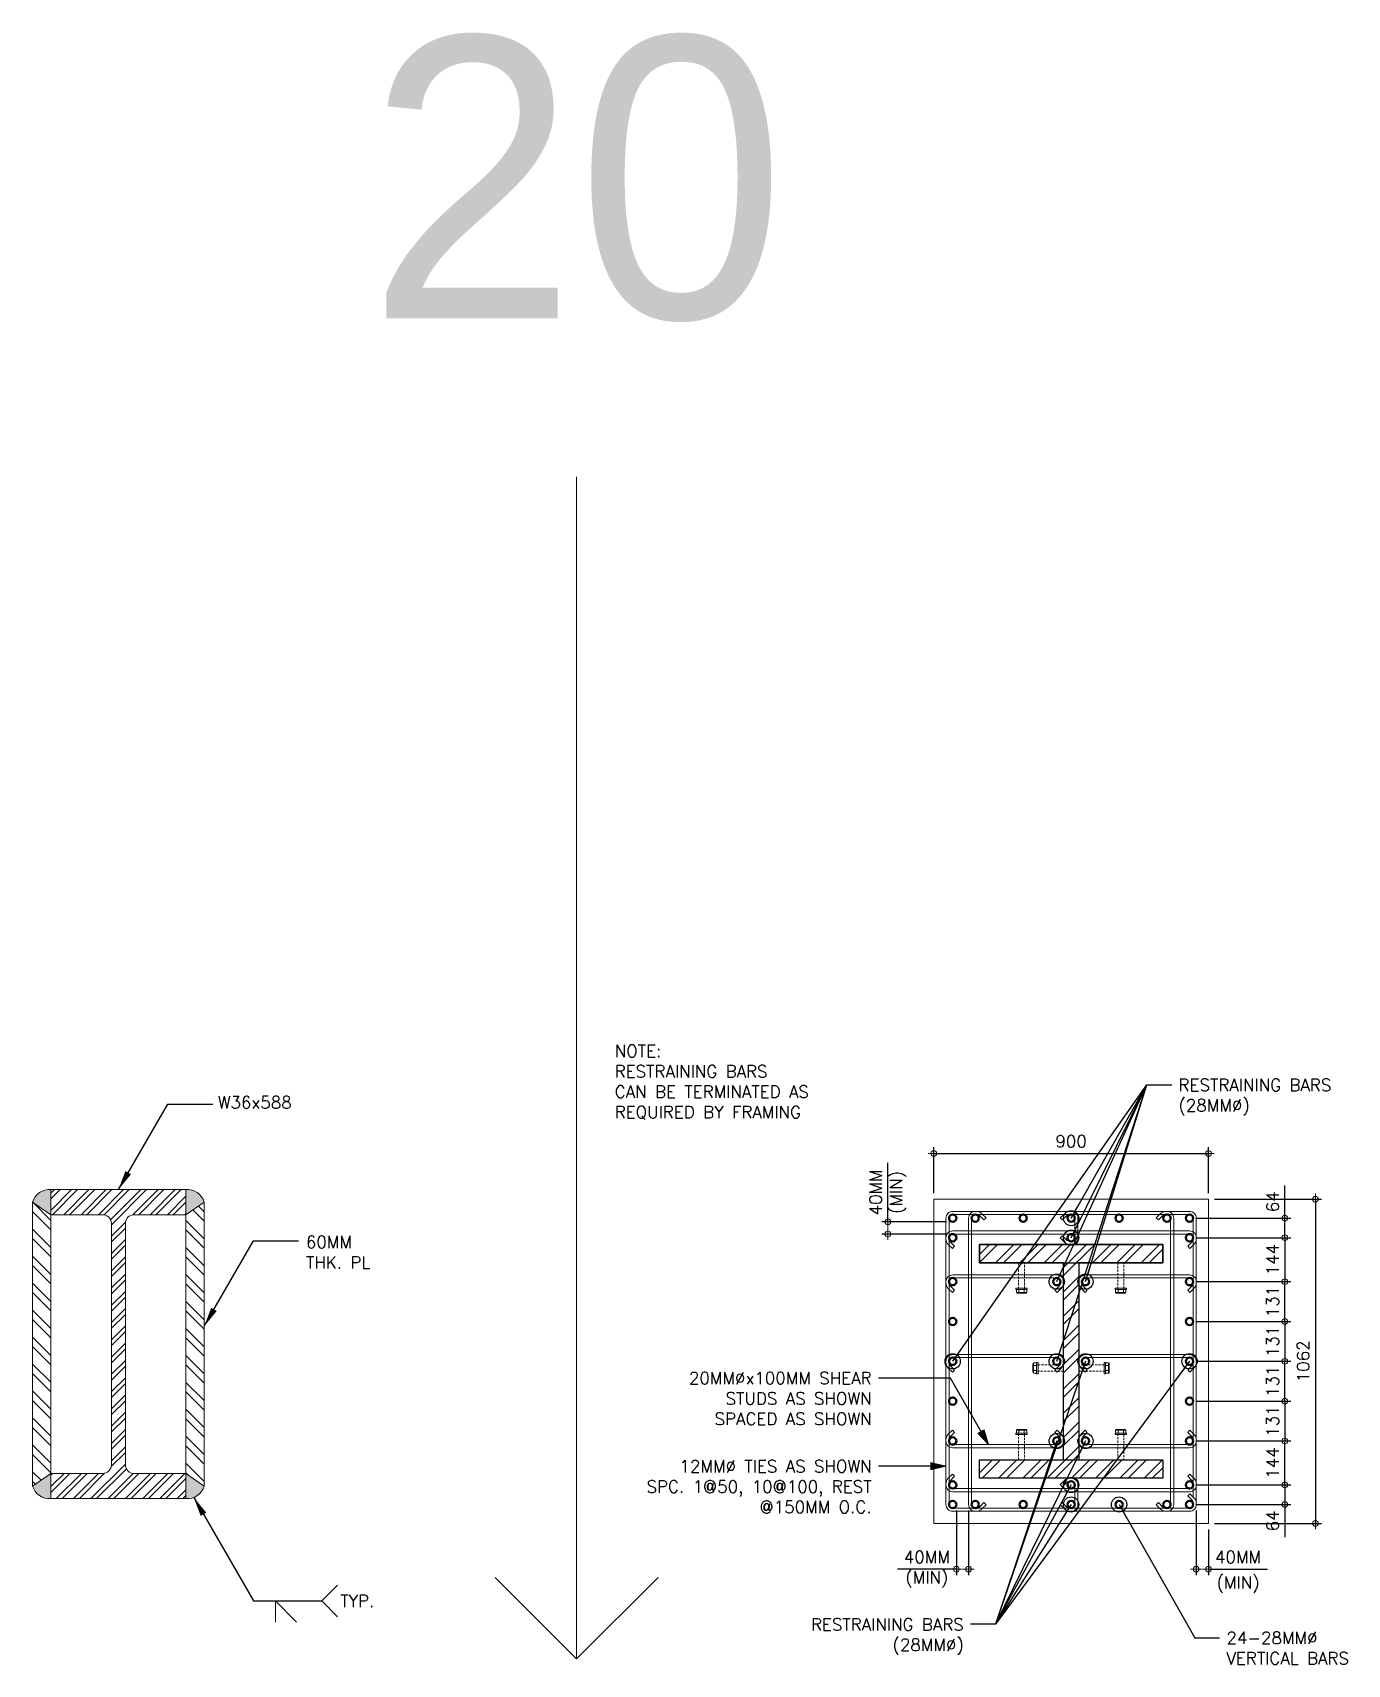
# Model space of a CAD drawing. Header units: millimetres. Extents: x 0 to 437400, y -4782 to 73710.
# Drawn here: x 37098 to 41405, y 14125 to 19470 of the extents above; entities that cross this region are included whole.
import ezdxf
from ezdxf.enums import TextEntityAlignment as Align

# ---------------------------------------------------------------- set-up
doc = ezdxf.new("R2010")
doc.units = ezdxf.units.MM
doc.header["$LTSCALE"] = 10
doc.header["$MEASUREMENT"] = 0
doc.linetypes.add('HIDDEN', pattern=[0.375, 0.25, -0.125])
doc.layers.get('0').update_dxf_attribs({"lineweight": 9})
for name, color, linetype, lineweight in [('COLUMN', 5, 'Continuous', 30), ('CUT SECTION 020', 5, 'Continuous', 20), ('DRB001', 254, 'Continuous', 13), ('DRB002', 23, 'Continuous', 15), ('HATCH', 8, 'Continuous', 5), ('HPROP', 251, 'Continuous', 5), ('S-Ablt', 1, 'Continuous', 9), ('S-ANNO-DIMS', 1, 'Continuous', 5), ('S-Anno-Text', 52, 'Continuous', 15), ('S-ANNO-WELD', 1, 'Continuous', 9), ('S-BEAM-IDEN', 2, 'Continuous', 9), ('S-DETL-LN03', 3, 'Continuous', 9), ('S-DETL-LN8', 8, 'Continuous', 9), ('S-DETL-PATT', 9, 'Continuous', 9), ('WELD', 251, 'Continuous', 5)]:
    doc.layers.add(name, color=color, linetype=linetype, lineweight=lineweight)
doc.layers.add('S-DETL-GRID', color=62, linetype='Continuous', lineweight=9, plot=False)
doc.styles.add('1', font='romans.shx', dxfattribs={"width": 0.85, "height": 60})
doc.styles.add('40', font='simplex.shx', dxfattribs={"height": 40})
doc.styles.add('ROMANS12', font='ROMANS.shx', dxfattribs={"height": 1.125})
doc.styles.add('ROMANS8', font='ROMANS.shx', dxfattribs={"height": 0.75})
doc.styles.add('ROMANSX', font='ROMANS.shx', dxfattribs={"height": 0.09375})
doc.dimstyles.new('ESCA20', dxfattribs={"dimtxt": 40, "dimasz": 0.25, "dimexe": 20, "dimexo": 20, "dimgap": 20, "dimtad": 1, "dimdec": 0, "dimrnd": 1, "dimdsep": 46, "dimtxsty": '40', "dimblk1": 'ESCADIM_ARW', "dimblk2": 'ESCADIM_ARW', "dimsah": 1, "dimcen": 50, "dimclrd": 256, "dimclre": 256, "dimclrt": 52, "dimadec": 0, "dimazin": 0, "dimtfac": 1, "dimtdec": 0, "dimtofl": 0, "dimtmove": 0, "dimatfit": 3, "dimldrblk": 'ESCADIM_ARW', "dimfxl": 1, "dimtolj": 1, "dimtzin": 0, "dimarcsym": 0})
doc.dimstyles.new('ESCA_ARW$7', dxfattribs={"dimtxt": 200, "dimasz": 1, "dimexe": 100, "dimexo": 100, "dimgap": 100, "dimtad": 1, "dimdec": 0, "dimrnd": 1, "dimdsep": 46, "dimtxsty": '1', "dimblk1": 'dim_arw', "dimblk2": 'dim_arw', "dimsah": 1, "dimcen": 50, "dimclrd": 1, "dimclre": 256, "dimclrt": 52, "dimadec": 0, "dimazin": 0, "dimtfac": 1, "dimtofl": 0, "dimtmove": 0, "dimatfit": 3, "dimldrblk": 'dim_arw', "dimfxl": 1, "dimtolj": 1, "dimtzin": 0, "dimarcsym": 0})
doc.dimstyles.new('TYP8$7', dxfattribs={"dimscale": 8, "dimtxt": 0.09375, "dimasz": 0.125, "dimexe": 0.0625, "dimexo": 0.0625, "dimgap": 0.03125, "dimtad": 0, "dimtoh": 1, "dimdec": 4, "dimzin": 3, "dimdsep": 46, "dimlunit": 4, "dimtxsty": 'ROMANS8', "dimcen": 0.125, "dimdle": 0.0625, "dimclrd": 256, "dimclre": 256, "dimclrt": 2, "dimadec": 0, "dimazin": 0, "dimtfac": 1, "dimtdec": 4, "dimtmove": 0, "dimatfit": 3, "dimfxl": 1, "dimtvp": 0.7, "dimfrac": 2, "dimtolj": 1, "dimtzin": 0, "dimarcsym": 0})

# ---------------------------------------------------------------- blocks, each defined once
blk = doc.blocks.new('BOLT', base_point=(6.579, 3.6798))
for p, q in [((6.571, 3.6847), (6.571, 3.6798)), ((6.575, 3.6847), (6.571, 3.6847)), ((6.575, 3.6858), (6.573, 3.6858)), ((6.575, 3.6798), (6.575, 3.6858)), ((6.575, 3.6858), (6.583, 3.6858)), ((6.575, 3.6847), (6.583, 3.6847)), ((6.585, 3.6858), (6.583, 3.6858)), ((6.583, 3.6798), (6.583, 3.6858)), ((6.587, 3.6847), (6.583, 3.6847)), ((6.587, 3.6798), (6.587, 3.6847))]:
    blk.add_line(p, q)
for centre, radius, start, end in [((6.573, 3.6833), 0.00241, 33.9696, 146.0304), ((6.579, 3.6777), 0.00805, 60.2058, 119.7942), ((6.585, 3.6833), 0.00241, 33.9696, 146.0304)]:
    blk.add_arc(centre, radius, start, end)
blk = doc.blocks.new('BOLT20')
at = {"color": 1}
for p, q in [((-18.5, 4.5), (-18.5, 0)), ((18.5, 4.5), (-18.5, 4.5)), ((-18.5, 0), (18.5, 0)), ((18.5, 0), (18.5, 4.5))]:
    blk.add_line(p, q, dxfattribs=at)
at = {"color": 1, "xscale": 2125, "yscale": 2000, "zscale": 2125}
blk.add_blockref('BOLT', (0, 4.5), dxfattribs=at)
blk = doc.blocks.new('ESCADIM_ARW')
at = {"color": 9}
blk.add_line((75, 0), (-75, 0), dxfattribs=at)
blk.add_circle((0, 0), 37.5, dxfattribs=at)
blk = doc.blocks.new('*D120')
at = {"layer": 'Defpoints', "color": 0, "transparency": 16777216}
for p in [(40888, 14712.4), (40888, 14648.4), (41200, 14648.4)]:
    blk.add_point(p, dxfattribs=at)
at = {"layer": 'S-ANNO-DIMS', "lineweight": -2, "transparency": 16777216}
for p, q in [((40908, 14712.4), (41220, 14712.4)), ((41200, 14712.2), (41200, 14648.7)), ((40908, 14648.4), (41220, 14648.4)), ((41200, 14648.4), (41200, 14541.5))]:
    blk.add_line(p, q, dxfattribs=at)
at = {"layer": 'S-ANNO-DIMS', "lineweight": -2, "transparency": 16777216, "xscale": 0.25, "yscale": 0.25, "zscale": 0.25}
for p, rotation in [((41200, 14712.4), 90), ((41200, 14648.4), 270)]:
    blk.add_blockref('ESCADIM_ARW', p, dxfattribs=dict(at, rotation=rotation))
at = {"layer": 'S-ANNO-DIMS', "color": 52, "transparency": 16777216, "insert": (41160, 14594.9), "char_height": 40, "attachment_point": 5, "rotation": 90, "style": '40'}
blk.add_mtext('\\A1;64', dxfattribs=at)
blk = doc.blocks.new('*D121')
at = {"layer": 'Defpoints', "color": 0, "transparency": 16777216}
for p in [(40950, 15798.4), (40050, 15648.4), (40950, 15648.4)]:
    blk.add_point(p, dxfattribs=at)
at = {"layer": 'S-ANNO-DIMS', "lineweight": -2, "transparency": 16777216}
for p, q in [((40050, 15668.4), (40050, 15818.4)), ((40050.3, 15798.4), (40949.8, 15798.4)), ((40950, 15668.4), (40950, 15818.4))]:
    blk.add_line(p, q, dxfattribs=at)
at = {"layer": 'S-ANNO-DIMS', "lineweight": -2, "transparency": 16777216, "xscale": 0.25, "yscale": 0.25, "zscale": 0.25, "rotation": 180}
blk.add_blockref('ESCADIM_ARW', (40050, 15798.4), dxfattribs=at)
at = {"layer": 'S-ANNO-DIMS', "lineweight": -2, "transparency": 16777216, "xscale": 0.25, "yscale": 0.25, "zscale": 0.25}
blk.add_blockref('ESCADIM_ARW', (40950, 15798.4), dxfattribs=at)
at = {"layer": 'S-ANNO-DIMS', "color": 52, "transparency": 16777216, "insert": (40500, 15838.4), "char_height": 40, "attachment_point": 5, "style": '40'}
blk.add_mtext('\\A1;900', dxfattribs=at)
blk = doc.blocks.new('*D122')
at = {"layer": 'Defpoints', "color": 0, "transparency": 16777216}
for p in [(40910, 14648.4), (40950, 14586.4), (40950, 14436.4)]:
    blk.add_point(p, dxfattribs=at)
at = {"layer": 'S-ANNO-DIMS', "lineweight": -2, "transparency": 16777216}
for p, q in [((40910, 14628.4), (40910, 14416.4)), ((40950, 14566.4), (40950, 14416.4)), ((40909.8, 14436.4), (40909.5, 14436.4)), ((40950.3, 14436.4), (41142.9, 14436.4))]:
    blk.add_line(p, q, dxfattribs=at)
at = {"layer": 'S-ANNO-DIMS', "lineweight": -2, "transparency": 16777216, "xscale": 0.25, "yscale": 0.25, "zscale": 0.25}
blk.add_blockref('ESCADIM_ARW', (40910, 14436.4), dxfattribs=at)
at = {"layer": 'S-ANNO-DIMS', "lineweight": -2, "transparency": 16777216, "xscale": 0.25, "yscale": 0.25, "zscale": 0.25, "rotation": 180}
blk.add_blockref('ESCADIM_ARW', (40950, 14436.4), dxfattribs=at)
at = {"layer": 'S-ANNO-DIMS', "color": 52, "transparency": 16777216, "char_height": 40, "attachment_point": 5, "style": '40'}
for s, insert in [('\\A1;40MM', (41046.7, 14476.4)), ('\\A1;(MIN)', (41046.7, 14386))]:
    blk.add_mtext(s, dxfattribs=dict(at, insert=insert))
blk = doc.blocks.new('*D123')
at = {"layer": 'Defpoints', "color": 0, "transparency": 16777216}
for p in [(40124, 14648.4), (40164, 14648.4), (40124, 14436.4)]:
    blk.add_point(p, dxfattribs=at)
at = {"layer": 'S-ANNO-DIMS', "lineweight": -2, "transparency": 16777216}
for p, q in [((40124, 14628.4), (40124, 14416.4)), ((40164, 14628.4), (40164, 14416.4)), ((40123.8, 14436.4), (39931.1, 14436.4)), ((40164.3, 14436.4), (40164.5, 14436.4))]:
    blk.add_line(p, q, dxfattribs=at)
at = {"layer": 'S-ANNO-DIMS', "lineweight": -2, "transparency": 16777216, "xscale": 0.25, "yscale": 0.25, "zscale": 0.25}
blk.add_blockref('ESCADIM_ARW', (40124, 14436.4), dxfattribs=at)
at = {"layer": 'S-ANNO-DIMS', "lineweight": -2, "transparency": 16777216, "xscale": 0.25, "yscale": 0.25, "zscale": 0.25, "rotation": 180}
blk.add_blockref('ESCADIM_ARW', (40164, 14436.4), dxfattribs=at)
at = {"layer": 'S-ANNO-DIMS', "color": 52, "transparency": 16777216, "insert": (40027.3, 14436.4), "char_height": 40, "attachment_point": 5, "style": '40'}
blk.add_mtext('\\A1;40MM\\P(MIN)', dxfattribs=at)
blk = doc.blocks.new('*D124')
at = {"layer": 'Defpoints', "color": 0, "transparency": 16777216}
for p in [(40112, 15574.4), (39900, 15534.4), (40112, 15534.4)]:
    blk.add_point(p, dxfattribs=at)
at = {"layer": 'S-ANNO-DIMS', "lineweight": -2, "transparency": 16777216}
for p, q in [((39900, 15574.7), (39900, 15767.3)), ((40092, 15574.4), (39880, 15574.4)), ((40092, 15534.4), (39880, 15534.4)), ((39900, 15534.2), (39900, 15533.9))]:
    blk.add_line(p, q, dxfattribs=at)
at = {"layer": 'S-ANNO-DIMS', "lineweight": -2, "transparency": 16777216, "xscale": 0.25, "yscale": 0.25, "zscale": 0.25}
for p, rotation in [((39900, 15574.4), 270), ((39900, 15534.4), 90)]:
    blk.add_blockref('ESCADIM_ARW', p, dxfattribs=dict(at, rotation=rotation))
at = {"layer": 'S-ANNO-DIMS', "color": 52, "transparency": 16777216, "insert": (39900, 15671.1), "char_height": 40, "attachment_point": 5, "rotation": 90, "style": '40'}
blk.add_mtext('\\A1;40MM\\P(MIN)', dxfattribs=at)
blk = doc.blocks.new('dim_arw')
h = blk.add_hatch(color=256)
h.paths.add_polyline_path([(-125.6, 29.45), (0, 0), (-125.6, -29.45, -0.115681), (-132.51, 0, -0.115681)])
h.paths.add_polyline_path([(-249.02, 58.4), (-125.6, 29.45, 0.115681), (-132.51, 0, 0.115681), (-125.6, -29.45), (-249.02, -58.4)])
for p, q in [((0, 0), (-249.02, 58.4)), ((-249.02, 58.4), (-249.02, -58.4)), ((0, 0), (-249.02, -58.4))]:
    blk.add_line(p, q)
blk = doc.blocks.new('*D125')
at = {"layer": 'Defpoints', "color": 0, "transparency": 16777216}
for p in [(40950, 15648.4), (40950, 14586.4), (41300, 14586.4)]:
    blk.add_point(p, dxfattribs=at)
at = {"layer": 'S-ANNO-DIMS', "lineweight": -2, "transparency": 16777216}
for p, q in [((40970, 15648.4), (41320, 15648.4)), ((41300, 15648.2), (41300, 14586.7)), ((40970, 14586.4), (41320, 14586.4))]:
    blk.add_line(p, q, dxfattribs=at)
at = {"layer": 'S-ANNO-DIMS', "lineweight": -2, "transparency": 16777216, "xscale": 0.25, "yscale": 0.25, "zscale": 0.25}
for p, rotation in [((41300, 15648.4), 90), ((41300, 14586.4), 270)]:
    blk.add_blockref('ESCADIM_ARW', p, dxfattribs=dict(at, rotation=rotation))
at = {"layer": 'S-ANNO-DIMS', "color": 52, "transparency": 16777216, "insert": (41260, 15117.4), "char_height": 40, "attachment_point": 5, "rotation": 90, "style": '40'}
blk.add_mtext('\\A1;1062', dxfattribs=at)
blk = doc.blocks.new('*D126')
at = {"layer": 'Defpoints', "color": 0, "transparency": 16777216}
for p in [(40888, 14856.4), (41200, 14856.4), (40888, 14712.4)]:
    blk.add_point(p, dxfattribs=at)
at = {"layer": 'S-ANNO-DIMS', "lineweight": -2, "transparency": 16777216}
for p, q in [((40908, 14856.4), (41220, 14856.4)), ((41200, 14712.7), (41200, 14856.2)), ((40908, 14712.4), (41220, 14712.4))]:
    blk.add_line(p, q, dxfattribs=at)
at = {"layer": 'S-ANNO-DIMS', "lineweight": -2, "transparency": 16777216, "xscale": 0.25, "yscale": 0.25, "zscale": 0.25}
for p, rotation in [((41200, 14856.4), 90), ((41200, 14712.4), 270)]:
    blk.add_blockref('ESCADIM_ARW', p, dxfattribs=dict(at, rotation=rotation))
at = {"layer": 'S-ANNO-DIMS', "color": 52, "transparency": 16777216, "insert": (41160, 14784.4), "char_height": 40, "attachment_point": 5, "rotation": 90, "style": '40'}
blk.add_mtext('\\A1;144', dxfattribs=at)
blk = doc.blocks.new('*D127')
at = {"layer": 'Defpoints', "color": 0, "transparency": 16777216}
for p in [(40888, 14986.9), (40888, 14856.4), (41200, 14856.4)]:
    blk.add_point(p, dxfattribs=at)
at = {"layer": 'S-ANNO-DIMS', "lineweight": -2, "transparency": 16777216}
for p, q in [((40908, 14986.9), (41220, 14986.9)), ((41200, 14986.7), (41200, 14856.7)), ((40908, 14856.4), (41220, 14856.4))]:
    blk.add_line(p, q, dxfattribs=at)
at = {"layer": 'S-ANNO-DIMS', "lineweight": -2, "transparency": 16777216, "xscale": 0.25, "yscale": 0.25, "zscale": 0.25}
for p, rotation in [((41200, 14986.9), 90), ((41200, 14856.4), 270)]:
    blk.add_blockref('ESCADIM_ARW', p, dxfattribs=dict(at, rotation=rotation))
at = {"layer": 'S-ANNO-DIMS', "color": 52, "transparency": 16777216, "insert": (41160, 14921.7), "char_height": 40, "attachment_point": 5, "rotation": 90, "style": '40'}
blk.add_mtext('\\A1;131', dxfattribs=at)
blk = doc.blocks.new('*D128')
at = {"layer": 'Defpoints', "color": 0, "transparency": 16777216}
for p in [(40888, 15117.4), (41200, 15117.4), (40888, 14986.9)]:
    blk.add_point(p, dxfattribs=at)
at = {"layer": 'S-ANNO-DIMS', "lineweight": -2, "transparency": 16777216}
for p, q in [((40908, 15117.4), (41220, 15117.4)), ((41200, 14987.2), (41200, 15117.2)), ((40908, 14986.9), (41220, 14986.9))]:
    blk.add_line(p, q, dxfattribs=at)
at = {"layer": 'S-ANNO-DIMS', "lineweight": -2, "transparency": 16777216, "xscale": 0.25, "yscale": 0.25, "zscale": 0.25}
for p, rotation in [((41200, 15117.4), 90), ((41200, 14986.9), 270)]:
    blk.add_blockref('ESCADIM_ARW', p, dxfattribs=dict(at, rotation=rotation))
at = {"layer": 'S-ANNO-DIMS', "color": 52, "transparency": 16777216, "insert": (41160, 15052.2), "char_height": 40, "attachment_point": 5, "rotation": 90, "style": '40'}
blk.add_mtext('\\A1;131', dxfattribs=at)
blk = doc.blocks.new('*D132')
at = {"layer": 'Defpoints', "color": 0, "transparency": 16777216}
for p in [(40888, 15586.4), (41200, 15586.4), (40888, 15522.4)]:
    blk.add_point(p, dxfattribs=at)
at = {"layer": 'S-ANNO-DIMS', "lineweight": -2, "transparency": 16777216}
for p, q in [((41200, 15586.4), (41200, 15693.4)), ((40908, 15586.4), (41220, 15586.4)), ((41200, 15522.7), (41200, 15586.2)), ((40908, 15522.4), (41220, 15522.4))]:
    blk.add_line(p, q, dxfattribs=at)
at = {"layer": 'S-ANNO-DIMS', "lineweight": -2, "transparency": 16777216, "xscale": 0.25, "yscale": 0.25, "zscale": 0.25}
for p, rotation in [((41200, 15586.4), 90), ((41200, 15522.4), 270)]:
    blk.add_blockref('ESCADIM_ARW', p, dxfattribs=dict(at, rotation=rotation))
at = {"layer": 'S-ANNO-DIMS', "color": 52, "transparency": 16777216, "insert": (41160, 15640), "char_height": 40, "attachment_point": 5, "rotation": 90, "style": '40'}
blk.add_mtext('\\A1;64', dxfattribs=at)
blk = doc.blocks.new('*D129')
at = {"layer": 'Defpoints', "color": 0, "transparency": 16777216}
for p in [(40888, 15522.4), (40888, 15378.4), (41200, 15378.4)]:
    blk.add_point(p, dxfattribs=at)
at = {"layer": 'S-ANNO-DIMS', "lineweight": -2, "transparency": 16777216}
for p, q in [((40908, 15522.4), (41220, 15522.4)), ((41200, 15522.2), (41200, 15378.7)), ((40908, 15378.4), (41220, 15378.4))]:
    blk.add_line(p, q, dxfattribs=at)
at = {"layer": 'S-ANNO-DIMS', "lineweight": -2, "transparency": 16777216, "xscale": 0.25, "yscale": 0.25, "zscale": 0.25}
for p, rotation in [((41200, 15522.4), 90), ((41200, 15378.4), 270)]:
    blk.add_blockref('ESCADIM_ARW', p, dxfattribs=dict(at, rotation=rotation))
at = {"layer": 'S-ANNO-DIMS', "color": 52, "transparency": 16777216, "insert": (41160, 15450.4), "char_height": 40, "attachment_point": 5, "rotation": 90, "style": '40'}
blk.add_mtext('\\A1;144', dxfattribs=at)
blk = doc.blocks.new('*D130')
at = {"layer": 'Defpoints', "color": 0, "transparency": 16777216}
for p in [(40888, 15378.4), (41200, 15378.4), (40888, 15247.9)]:
    blk.add_point(p, dxfattribs=at)
at = {"layer": 'S-ANNO-DIMS', "lineweight": -2, "transparency": 16777216}
for p, q in [((40908, 15378.4), (41220, 15378.4)), ((41200, 15248.2), (41200, 15378.2)), ((40908, 15247.9), (41220, 15247.9))]:
    blk.add_line(p, q, dxfattribs=at)
at = {"layer": 'S-ANNO-DIMS', "lineweight": -2, "transparency": 16777216, "xscale": 0.25, "yscale": 0.25, "zscale": 0.25}
for p, rotation in [((41200, 15378.4), 90), ((41200, 15247.9), 270)]:
    blk.add_blockref('ESCADIM_ARW', p, dxfattribs=dict(at, rotation=rotation))
at = {"layer": 'S-ANNO-DIMS', "color": 52, "transparency": 16777216, "insert": (41160, 15313.2), "char_height": 40, "attachment_point": 5, "rotation": 90, "style": '40'}
blk.add_mtext('\\A1;131', dxfattribs=at)
blk = doc.blocks.new('*D131')
at = {"layer": 'Defpoints', "color": 0, "transparency": 16777216}
for p in [(40888, 15247.9), (40888, 15117.4), (41200, 15117.4)]:
    blk.add_point(p, dxfattribs=at)
at = {"layer": 'S-ANNO-DIMS', "lineweight": -2, "transparency": 16777216}
for p, q in [((40908, 15247.9), (41220, 15247.9)), ((41200, 15247.7), (41200, 15117.7)), ((40908, 15117.4), (41220, 15117.4))]:
    blk.add_line(p, q, dxfattribs=at)
at = {"layer": 'S-ANNO-DIMS', "lineweight": -2, "transparency": 16777216, "xscale": 0.25, "yscale": 0.25, "zscale": 0.25}
for p, rotation in [((41200, 15247.9), 90), ((41200, 15117.4), 270)]:
    blk.add_blockref('ESCADIM_ARW', p, dxfattribs=dict(at, rotation=rotation))
at = {"layer": 'S-ANNO-DIMS', "color": 52, "transparency": 16777216, "insert": (41160, 15182.7), "char_height": 40, "attachment_point": 5, "rotation": 90, "style": '40'}
blk.add_mtext('\\A1;131', dxfattribs=at)

msp = doc.modelspace()

# ---------------------------------------------------------------- hatches: boundary and pattern name
at = {"layer": 'HATCH'}
h = msp.add_hatch(dxfattribs=at)
h.set_pattern_fill('ANSI32', color=256, scale=150, style=0)
h.set_pattern_definition([(45, (-3240, 10848), (-39.77476, 39.77476), []), (45, (-3213.483, 10848), (-39.77476, 39.77476), [])])
h.paths.add_polyline_path([(40200, 15500.4), (40800, 15500.4), (40800, 15440.4), (40525, 15440.4), (40525, 14794.4), (40800, 14794.4), (40800, 14734.4), (40200, 14734.4), (40200, 14794.4), (40475, 14794.4), (40475, 15440.4), (40200, 15440.4)])
at = {"layer": 'S-DETL-LN8'}
h = msp.add_hatch(dxfattribs=at)
h.set_pattern_fill('STEEL', color=256, scale=500, angle=90, style=0)
h.set_pattern_definition([(135, (-17013.81, 8674.6), (-44.194174, -44.194174), []), (135, (-17045.06, 8674.6), (-44.194174, -44.194174), [])])
h.paths.add_polyline_path([(37600.3, 15597.8), (37660.3, 15638.8), (37660.3, 14708.9), (37600.3, 14749.9)])
h.paths.add_polyline_path([(37158.3, 15597.8), (37098.3, 15638.8), (37098.3, 14708.9), (37158.3, 14749.9)])
at = {"layer": 'S-DETL-PATT'}
h = msp.add_hatch(dxfattribs=at)
h.set_pattern_fill('ANSI32', color=256, scale=106.666667, style=0)
h.set_pattern_definition([(45, (-17013.81, 8674.6), (-28.28427, 28.28427), []), (45, (-16994.954, 8674.6), (-28.28427, 28.28427), [])])
edge = h.paths.add_edge_path()
edge.add_line((37379.3, 14667.9), (37158.3, 14667.9))
edge.add_line((37158.3, 14667.9), (37158.3, 14749.9))
edge.add_line((37158.3, 14749.9), (37327.5, 14749.9))
edge.add_arc((37327.5, 14779), 29.1, 270, 360)
edge.add_line((37356.5, 14779), (37356.5, 15568.7))
edge.add_arc((37327.5, 15568.7), 29.1, 0, 90)
edge.add_line((37327.5, 15597.8), (37158.3, 15597.8))
edge.add_line((37158.3, 15597.8), (37158.3, 15679.8))
edge.add_line((37158.3, 15679.8), (37600.3, 15679.8))
edge.add_line((37600.3, 15679.8), (37600.3, 15597.8))
edge.add_line((37600.3, 15597.8), (37431.1, 15597.8))
edge.add_arc((37431.1, 15568.7), 29.1, 90, 180)
edge.add_line((37402, 15568.7), (37402, 14779))
edge.add_arc((37431.1, 14779), 29.1, 180, 270)
edge.add_line((37431.1, 14749.9), (37600.3, 14749.9))
edge.add_line((37600.3, 14749.9), (37600.3, 14667.9))
edge.add_line((37600.3, 14667.9), (37379.3, 14667.9))
at = {"layer": 'WELD'}
h = msp.add_hatch(color=256, dxfattribs=at)
h.paths.add_polyline_path([(37158.3, 15679.8, 0.357162), (37098.3, 15638.8), (37158.3, 15597.8)])
h.paths.add_polyline_path([(37600.3, 15679.8), (37600.3, 15597.8), (37660.3, 15638.8, 0.357162)])
h.paths.add_polyline_path([(37600.3, 14749.9), (37600.3, 14667.9, 0.357162), (37660.3, 14708.9)])
h.paths.add_polyline_path([(37158.3, 14749.9), (37098.3, 14708.9, 0.357162), (37158.3, 14667.9)])

# ---------------------------------------------------------------- linework, layer by layer
at = {"layer": 'COLUMN', "ltscale": 0.05}
for points in [[(40200, 15500.4), (40800, 15500.4), (40800, 15440.4), (40525, 15440.4), (40525, 14794.4), (40800, 14794.4), (40800, 14734.4), (40200, 14734.4), (40200, 14794.4), (40475, 14794.4), (40475, 15440.4), (40200, 15440.4), (40200, 15500.4)], [(40200, 15440.4), (40800, 15440.4), (40800, 15500.4), (40200, 15500.4)], [(40200, 14794.4), (40800, 14794.4), (40800, 14734.4), (40200, 14734.4)]]:
    msp.add_lwpolyline(points, close=True, dxfattribs=at)
at = {"layer": 'CUT SECTION 020'}
msp.add_lwpolyline([(40950, 15648.4), (40050, 15648.4), (40050, 14586.4), (40950, 14586.4)], close=True, dxfattribs=at)
at = {"layer": 'DRB001', "color": 7, "lineweight": 50}
for centre in [(40112, 15586.4), (40186, 15586.4), (40343, 15586.4), (40500, 15586.4), (40657, 15586.4), (40814, 15586.4), (40888, 15586.4), (40112, 15522.4), (40500, 15522.4), (40888, 15522.4), (40112, 15378.4), (40453, 15378.4), (40547, 15378.4), (40888, 15378.4), (40112, 15247.9), (40888, 15247.9), (40112, 15117.4), (40453, 15117.4), (40547, 15117.4), (40888, 15117.4), (40112, 14986.9), (40888, 14986.9), (40112, 14856.4), (40453, 14856.4), (40547, 14856.4), (40888, 14856.4), (40112, 14712.4), (40500, 14712.4), (40888, 14712.4), (40112, 14648.4), (40186, 14648.4), (40343, 14648.4), (40500, 14648.4), (40657, 14648.4), (40814, 14648.4), (40888, 14648.4)]:
    msp.add_circle(centre, 12, dxfattribs=at)
at = {"layer": 'DRB002', "color": 37, "lineweight": 18}
msp.add_lwpolyline([(40910, 14652.2), (40910, 15586.4, 0.414214), (40888, 15608.4), (40112, 15608.4, 0.414214), (40090, 15586.4), (40090, 14648.4, 0.414214), (40112, 14626.4), (40888, 14626.4, 0.414214), (40910, 14648.4), (40910, 14652.2, 0.198913), (40902.4, 14670.5), (40889.1, 14683.8), (40882, 14676.7), (40895.4, 14663.4, -0.198913), (40900, 14652.2), (40900, 14648.4, -0.414214), (40888, 14636.4), (40112, 14636.4, -0.414214), (40100, 14648.4), (40100, 15586.4, -0.414214), (40112, 15598.4), (40888, 15598.4, -0.414214), (40900, 15586.4), (40900, 14672.9)], format="xyb", dxfattribs=at)
at = {"layer": 'DRB002', "color": 254, "lineweight": 18}
for points in [[(40174, 15586.4, -0.414214), (40186, 15598.4), (40189.8, 15598.4, -0.198913), (40200.9, 15593.8), (40214.3, 15580.5), (40221.4, 15587.5), (40208, 15600.9, 0.198913), (40189.8, 15608.4), (40186, 15608.4, 0.414214), (40164, 15586.4), (40164, 14648.4, 0.414214), (40186, 14626.4), (40189.8, 14626.4, 0.198913), (40208, 14634), (40221.4, 14647.4), (40214.3, 14654.4), (40200.9, 14641.1, -0.198913), (40189.8, 14636.4), (40186, 14636.4, -0.414214), (40174, 14648.4)], [(40512, 15586.4, 0.414214), (40500, 15598.4), (40496.2, 15598.4, 0.198913), (40485.1, 15593.8), (40471.7, 15580.5), (40464.6, 15587.5), (40478, 15600.9, -0.198913), (40496.2, 15608.4), (40500, 15608.4, -0.414214), (40522, 15586.4), (40522, 15522.4, -0.414214), (40500, 15500.4), (40496.2, 15500.4, -0.198913), (40478, 15508), (40464.6, 15521.4), (40471.7, 15528.4), (40485.1, 15515.1, 0.198913), (40496.2, 15510.4), (40500, 15510.4, 0.414214), (40512, 15522.4)], [(40826, 15586.4, 0.414214), (40814, 15598.4), (40810.2, 15598.4, 0.198913), (40799.1, 15593.8), (40785.7, 15580.5), (40778.6, 15587.5), (40792, 15600.9, -0.198913), (40810.2, 15608.4), (40814, 15608.4, -0.414214), (40836, 15586.4), (40836, 14648.4, -0.414214), (40814, 14626.4), (40810.2, 14626.4, -0.198913), (40792, 14634), (40778.6, 14647.4), (40785.7, 14654.4), (40799.1, 14641.1, 0.198913), (40810.2, 14636.4), (40814, 14636.4, 0.414214), (40826, 14648.4)], [(40112, 15534.4, 0.414214), (40100, 15522.4), (40100, 15518.7, 0.198913), (40104.6, 15507.5), (40118, 15494.1), (40110.9, 15487.1), (40097.6, 15500.4, -0.198913), (40090, 15518.7), (40090, 15522.4, -0.414214), (40112, 15544.4), (40888, 15544.4, -0.414214), (40910, 15522.4), (40910, 15518.7, -0.198913), (40902.4, 15500.4), (40889.1, 15487.1), (40882, 15494.1), (40895.4, 15507.5, 0.198913), (40900, 15518.7), (40900, 15522.4, 0.414214), (40888, 15534.4)], [(40112, 15390.4, 0.414214), (40100, 15378.4), (40100, 15374.7, 0.198913), (40104.6, 15363.5), (40118, 15350.1), (40110.9, 15343.1), (40097.6, 15356.4, -0.198913), (40090, 15374.7), (40090, 15378.4, -0.414214), (40112, 15400.4), (40453, 15400.4, -0.414214), (40475, 15378.4), (40475, 15374.7, -0.198913), (40467.4, 15356.4), (40454.1, 15343.1), (40447, 15350.1), (40460.4, 15363.5, 0.198913), (40465, 15374.7), (40465, 15378.4, 0.414214), (40453, 15390.4)], [(40888, 15390.4, -0.414214), (40900, 15378.4), (40900, 15374.7, -0.198913), (40895.4, 15363.5), (40882, 15350.1), (40889.1, 15343.1), (40902.4, 15356.4, 0.198913), (40910, 15374.7), (40910, 15378.4, 0.414214), (40888, 15400.4), (40547, 15400.4, 0.414214), (40525, 15378.4), (40525, 15374.7, 0.198913), (40532.6, 15356.4), (40545.9, 15343.1), (40553, 15350.1), (40539.6, 15363.5, -0.198913), (40535, 15374.7), (40535, 15378.4, -0.414214), (40547, 15390.4)], [(40112, 15129.4, 0.414214), (40100, 15117.4), (40100, 15113.7, 0.198913), (40104.6, 15102.5), (40118, 15089.1), (40110.9, 15082.1), (40097.6, 15095.4, -0.198913), (40090, 15113.7), (40090, 15117.4, -0.414214), (40112, 15139.4), (40453, 15139.4, -0.414214), (40475, 15117.4), (40475, 15113.7, -0.198913), (40467.4, 15095.4), (40454.1, 15082.1), (40447, 15089.1), (40460.4, 15102.5, 0.198913), (40465, 15113.7), (40465, 15117.4, 0.414214), (40453, 15129.4)], [(40888, 15129.4, -0.414214), (40900, 15117.4), (40900, 15113.7, -0.198913), (40895.4, 15102.5), (40882, 15089.1), (40889.1, 15082.1), (40902.4, 15095.4, 0.198913), (40910, 15113.7), (40910, 15117.4, 0.414214), (40888, 15139.4), (40547, 15139.4, 0.414214), (40525, 15117.4), (40525, 15113.7, 0.198913), (40532.6, 15095.4), (40545.9, 15082.1), (40553, 15089.1), (40539.6, 15102.5, -0.198913), (40535, 15113.7), (40535, 15117.4, -0.414214), (40547, 15129.4)], [(40112, 14844.4, -0.414214), (40100, 14856.4), (40100, 14860.2, -0.198913), (40104.6, 14871.4), (40118, 14884.7), (40110.9, 14891.8), (40097.6, 14878.5, 0.198913), (40090, 14860.2), (40090, 14856.4, 0.414214), (40112, 14834.4), (40453, 14834.4, 0.414214), (40475, 14856.4), (40475, 14860.2, 0.198913), (40467.4, 14878.5), (40454.1, 14891.8), (40447, 14884.7), (40460.4, 14871.4, -0.198913), (40465, 14860.2), (40465, 14856.4, -0.414214), (40453, 14844.4)], [(40888, 14844.4, 0.414214), (40900, 14856.4), (40900, 14860.2, 0.198913), (40895.4, 14871.4), (40882, 14884.7), (40889.1, 14891.8), (40902.4, 14878.5, -0.198913), (40910, 14860.2), (40910, 14856.4, -0.414214), (40888, 14834.4), (40547, 14834.4, -0.414214), (40525, 14856.4), (40525, 14860.2, -0.198913), (40532.6, 14878.5), (40545.9, 14891.8), (40553, 14884.7), (40539.6, 14871.4, 0.198913), (40535, 14860.2), (40535, 14856.4, 0.414214), (40547, 14844.4)], [(40112, 14700.4, -0.414214), (40100, 14712.4), (40100, 14716.2, -0.198913), (40104.6, 14727.4), (40118, 14740.7), (40110.9, 14747.8), (40097.6, 14734.5, 0.198913), (40090, 14716.2), (40090, 14712.4, 0.414214), (40112, 14690.4), (40888, 14690.4, 0.414214), (40910, 14712.4), (40910, 14716.2, 0.198913), (40902.4, 14734.5), (40889.1, 14747.8), (40882, 14740.7), (40895.4, 14727.4, -0.198913), (40900, 14716.2), (40900, 14712.4, -0.414214), (40888, 14700.4)], [(40512, 14712.4, 0.414214), (40500, 14724.4), (40496.2, 14724.4, 0.198913), (40485.1, 14719.8), (40471.7, 14706.5), (40464.6, 14713.5), (40478, 14726.9, -0.198913), (40496.2, 14734.4), (40500, 14734.4, -0.414214), (40522, 14712.4), (40522, 14648.4, -0.414214), (40500, 14626.4), (40496.2, 14626.4, -0.198913), (40478, 14634), (40464.6, 14647.4), (40471.7, 14654.4), (40485.1, 14641.1, 0.198913), (40496.2, 14636.4), (40500, 14636.4, 0.414214), (40512, 14648.4)]]:
    msp.add_lwpolyline(points, format="xyb", close=True, dxfattribs=at)
at = {"layer": 'HPROP', "color": 1}
for p, q in [((40327.5, 15352.4), (40327.5, 15356.9)), ((40347.5, 15352.4), (40347.5, 15356.9)), ((40652.5, 15352.4), (40652.5, 15356.9)), ((40672.5, 15352.4), (40672.5, 15356.9)), ((40387, 15105.4), (40391.5, 15105.4)), ((40387, 15085.4), (40391.5, 15085.4)), ((40613, 15105.4), (40608.5, 15105.4)), ((40613, 15085.4), (40608.5, 15085.4)), ((40327.5, 14882.4), (40327.5, 14877.9)), ((40347.5, 14882.4), (40347.5, 14877.9)), ((40652.5, 14882.4), (40652.5, 14877.9)), ((40672.5, 14882.4), (40672.5, 14877.9))]:
    msp.add_line(p, q, dxfattribs=at)
at = {"layer": 'S-Ablt', "color": 1, "linetype": 'HIDDEN', "ltscale": 3}
for points in [[(40327.5, 15356.9), (40347.5, 15356.9), (40347.5, 15440.4), (40327.5, 15440.4)], [(40652.5, 15356.9), (40672.5, 15356.9), (40672.5, 15440.4), (40652.5, 15440.4)], [(40391.5, 15085.4), (40391.5, 15105.4), (40475, 15105.4), (40475, 15085.4)], [(40608.5, 15085.4), (40608.5, 15105.4), (40525, 15105.4), (40525, 15085.4)], [(40327.5, 14877.9), (40347.5, 14877.9), (40347.5, 14794.4), (40327.5, 14794.4)], [(40652.5, 14877.9), (40672.5, 14877.9), (40672.5, 14794.4), (40652.5, 14794.4)]]:
    msp.add_lwpolyline(points, close=True, dxfattribs=at)
at = {"layer": 'S-ANNO-WELD'}
for points in [[(38097.1, 14384.3), (38045.2, 14332.4), (38097.1, 14280.5)], [(37893.4, 14263.2), (37893.4, 14332.4), (37962.6, 14263.2)]]:
    msp.add_lwpolyline(points, dxfattribs=at)
at = {"layer": 'S-BEAM-IDEN'}
for points in [[(37158.3, 15597.8), (37098.3, 15638.8), (37098.3, 14708.9), (37158.3, 14749.9)], [(37600.3, 15597.8), (37660.3, 15638.8), (37660.3, 14708.9), (37600.3, 14749.9)]]:
    msp.add_lwpolyline(points, close=True, dxfattribs=at)
for centre, start, end in [((37153.4, 15622.7), 85.0502, 163.6694), ((37605.2, 15622.7), 16.3306, 94.9498), ((37153.4, 14725), 196.3306, 274.9498), ((37605.2, 14725), 265.0502, 343.6694)]:
    msp.add_arc(centre, 57.4, start, end, dxfattribs=at)
at = {"layer": 'S-DETL-GRID'}
for points in [[(38880, 18014.4), (38880, 14142.3), (38613.2, 14409)], [(38880, 18014.4), (38880, 14142.3), (39146.8, 14409)]]:
    msp.add_lwpolyline(points, dxfattribs=at)
at = {"layer": 'S-DETL-LN03'}
msp.add_lwpolyline([(37379.3, 14667.9), (37158.3, 14667.9), (37158.3, 14749.9), (37327.5, 14749.9, 0.414214), (37356.5, 14779), (37356.5, 15568.7, 0.414214), (37327.5, 15597.8), (37158.3, 15597.8), (37158.3, 15679.8), (37600.3, 15679.8), (37600.3, 15597.8), (37431.1, 15597.8, 0.414214), (37402, 15568.7), (37402, 14779, 0.414214), (37431.1, 14749.9), (37600.3, 14749.9), (37600.3, 14667.9), (37379.3, 14667.9)], format="xyb", dxfattribs=at)

# ---------------------------------------------------------------- block references
at = {"layer": 'S-Ablt', "color": 1}
for p, rotation in [((40337.5, 15356.9), 180), ((40662.5, 15356.9), 180), ((40608.5, 15095.4), 270)]:
    msp.add_blockref('BOLT20', p, dxfattribs=dict(at, rotation=rotation))
at = {"layer": 'S-Ablt', "color": 1, "xscale": -1, "rotation": 90}
msp.add_blockref('BOLT20', (40391.5, 15095.4), dxfattribs=at)
at = {"layer": 'S-Ablt', "color": 1, "xscale": -1}
for p in [(40337.5, 14877.9), (40662.5, 14877.9)]:
    msp.add_blockref('BOLT20', p, dxfattribs=at)

# ---------------------------------------------------------------- texts
at = {"layer": 'S-Anno-Text', "char_height": 40}
for s, insert, width, attachment_point, style in [('\\pxql;NOTE: \\PRESTRAINING BARS\\PCAN BE TERMINATED AS\\PREQUIRED BY FRAMING', (39992.9, 16153.8), 987.9, 3, 'ROMANS12'), ('RESTRAINING BARS\\P(28MM%%C)', (40851.8, 16042.6, 0), 910.912, 1, 'ROMANS12'), ('W36x588', (37705.2, 15965.5), 435.833, 4, 'ROMANSX'), ('60MM \\PTHK. PL', (37993.5, 15474.6), 435.833, 4, 'ROMANSX'), ('20MM%%Cx100MM SHEAR\\PSTUDS AS SHOWN \\PSPACED AS SHOWN', (39846.3, 15082.3, 0), 987.9, 3, 'ROMANS12'), ('12MM%%C TIES AS SHOWN\\PSPC. 1@50, 10@100, REST\\P@150MM O.C.', (39846.3, 14793.7, 0), 987.9, 3, 'ROMANS12'), ('TYP.', (38105.9, 14332.2), 435.833, 4, 'ROMANSX'), ('RESTRAINING BARS\\P(28MM%%C)', (40148.2, 14275.4, 0), 910.912, 3, 'ROMANS12'), ('24-28MM%%C\\PVERTICAL BARS', (41008.8, 14231.4, 0), 910.912, 1, 'ROMANS12')]:
    msp.add_mtext(s, dxfattribs=dict(at, insert=insert, width=width, attachment_point=attachment_point, style=style))
at = {"layer": 'S-DETL-GRID'}
msp.add_text('20', height=921.78, dxfattribs=at).set_placement((38880, 18534.4), align=Align.CENTER)

# ---------------------------------------------------------------- dimensions: what is measured, and where the dimension line sits
at = {"layer": 'S-ANNO-DIMS'}
for base, p1, p2, angle, picture, middle in [((40950, 15798.4), (40050, 15648.4), (40950, 15648.4), 180, '*D121', (40500, 15838.4)), ((41200, 15586.4), (40888, 15522.4), (40888, 15586.4), 90, '*D132', (41160, 15640)), ((41300, 14586.4), (40950, 15648.4), (40950, 14586.4), 270, '*D125', (41260, 15117.4)), ((41200, 15378.4), (40888, 15522.4), (40888, 15378.4), 270, '*D129', (41160, 15450.4)), ((41200, 15378.4476411), (40888, 15247.9476411), (40888, 15378.4476411), 90, '*D130', (41160, 15313.1976411)), ((41200, 15117.4476411), (40888, 14986.9476411), (40888, 15117.4476411), 90, '*D128', (41160, 15052.1976411)), ((41200, 14856.4476411), (40888, 14986.9476411), (40888, 14856.4476411), 270, '*D127', (41160, 14921.6976411)), ((41200, 14856.4), (40888, 14712.4), (40888, 14856.4), 90, '*D126', (41160, 14784.4)), ((41200, 14648.4), (40888, 14712.4), (40888, 14648.4), 270, '*D120', (41160, 14594.9))]:
    dim = msp.add_linear_dim(base=base, p1=p1, p2=p2, angle=angle, dimstyle='ESCA20', dxfattribs=at)
    dim.commit()
    dim.dimension.update_dxf_attribs({"geometry": picture, "text_midpoint": middle})
for base, p1, p2, angle, text, picture, middle in [((39900, 15534.4), (40112, 15574.4), (40112, 15534.4), 90, '<>MM\\X(MIN)', '*D124', (39900, 15671.1)), ((41200, 15117.4), (40888, 15247.9), (40888, 15117.4), 270, '131', '*D131', (41200, 15182.7))]:
    dim = msp.add_linear_dim(base=base, p1=p1, p2=p2, angle=angle, text=text, dimstyle='ESCA20', dxfattribs=at)
    dim.commit()
    dim.dimension.update_dxf_attribs({"geometry": picture, "text_midpoint": middle, "dimtype": 160})
dim = msp.add_linear_dim(base=(40124, 14436.4), p1=(40164, 14648.4), p2=(40124, 14648.4), text='<>MM\\X(MIN)', dimstyle='ESCA20', dxfattribs=at)
dim.commit()
dim.dimension.update_dxf_attribs({"geometry": '*D123', "text_midpoint": (40027.3, 14436.4), "dimtype": 160})
dim = msp.add_linear_dim(base=(40950, 14436.4), p1=(40910, 14648.4), p2=(40950, 14586.4), angle=180, text='<>MM\\X(MIN)', dimstyle='ESCA20', dxfattribs=at)
dim.commit()
dim.dimension.update_dxf_attribs({"geometry": '*D122', "text_midpoint": (41046.7, 14436.4)})

# ---------------------------------------------------------------- leaders
at = {"layer": 'S-ANNO-WELD'}
for points, dimstyle, override in [([(40112, 15117.4), (40748, 16023), (40829.4, 16023)], 'ESCA_ARW$7', {"dimscale": 0.2, "dimasz": 250, "dimldrblk": 'DotBlank'}), ([(40453, 15117.4), (40748, 16023), (40829.4, 16023)], 'ESCA_ARW$7', {"dimscale": 0.2, "dimasz": 250, "dimldrblk": 'DotBlank'}), ([(40453, 15378.4), (40748, 16023), (40829.4, 16023)], 'ESCA_ARW$7', {"dimscale": 0.2, "dimasz": 250, "dimldrblk": 'DotBlank'}), ([(40500, 15586.4), (40748, 16023), (40829.4, 16023)], 'ESCA_ARW$7', {"dimscale": 0.2, "dimasz": 250, "dimldrblk": 'DotBlank'}), ([(40500, 15522.4), (40748, 16023), (40829.4, 16023)], 'ESCA_ARW$7', {"dimscale": 0.2, "dimasz": 250, "dimldrblk": 'DotBlank'}), ([(40500, 15586.4), (40748, 16023), (40829.4, 16023)], 'ESCA_ARW$7', {"dimscale": 0.2, "dimasz": 250, "dimldrblk": 'DotBlank'}), ([(40500, 15586.4), (40748, 16023), (40829.4, 16023)], 'ESCA_ARW$7', {"dimscale": 0.2, "dimasz": 250, "dimldrblk": 'DotBlank'}), ([(40500, 15586.4), (40748, 16023), (40829.4, 16023)], 'ESCA_ARW$7', {"dimscale": 0.2, "dimasz": 250, "dimldrblk": 'DotBlank'}), ([(40547, 15378.4), (40748, 16023), (40829.4, 16023)], 'ESCA_ARW$7', {"dimscale": 0.2, "dimasz": 250, "dimldrblk": 'DotBlank'}), ([(37379.3, 15679.8), (37540.8, 15959.6), (37688.3, 15959.6)], 'TYP8$7', {"dimasz": 8}), ([(37660.3, 15232.1), (37821.8, 15511.8), (37969.3, 15511.8)], 'TYP8$7', {"dimasz": 8}), ([(40547, 15117.4), (40252, 14255.9), (40170.6, 14255.9)], 'ESCA_ARW$7', {"dimscale": 0.2, "dimasz": 250, "dimldrblk": 'DotBlank'}), ([(40888, 15117.4), (40252, 14255.9), (40170.6, 14255.9)], 'ESCA_ARW$7', {"dimscale": 0.2, "dimasz": 250, "dimldrblk": 'DotBlank'}), ([(40229.2, 14844.4), (40105.2, 15062.7), (39868.8, 15062.7)], 'ESCA_ARW$7', {"dimscale": 0.2}), ([(40453, 14856.4), (40252, 14255.9), (40170.6, 14255.9)], 'ESCA_ARW$7', {"dimscale": 0.2, "dimasz": 250, "dimldrblk": 'DotBlank'}), ([(40547, 14856.4), (40252, 14255.9), (40170.6, 14255.9)], 'ESCA_ARW$7', {"dimscale": 0.2, "dimasz": 250, "dimldrblk": 'DotBlank'}), ([(40090, 14774.1), (39868.8, 14774.1)], 'ESCA_ARW$7', {"dimscale": 0.2}), ([(40500, 14712.4), (40252, 14255.9), (40170.6, 14255.9)], 'ESCA_ARW$7', {"dimscale": 0.2, "dimasz": 250, "dimldrblk": 'DotBlank'}), ([(37626, 14671.6), (37821.8, 14332.4), (38045.2, 14332.4)], 'TYP8$7', {"dimasz": 8}), ([(40500, 14648.4), (40252, 14255.9), (40170.6, 14255.9)], 'ESCA_ARW$7', {"dimscale": 0.2, "dimasz": 250, "dimldrblk": 'DotBlank'}), ([(40500, 14648.4), (40252, 14255.9), (40170.6, 14255.9)], 'ESCA_ARW$7', {"dimscale": 0.2, "dimasz": 250, "dimldrblk": 'DotBlank'}), ([(40500, 14648.4), (40252, 14255.9), (40170.6, 14255.9)], 'ESCA_ARW$7', {"dimscale": 0.2, "dimasz": 250, "dimldrblk": 'DotBlank'}), ([(40500, 14648.4), (40252, 14255.9), (40170.6, 14255.9)], 'ESCA_ARW$7', {"dimscale": 0.2, "dimasz": 250, "dimldrblk": 'DotBlank'}), ([(40657, 14648.4), (40905, 14211.9), (40986.4, 14211.9)], 'ESCA_ARW$7', {"dimscale": 0.2, "dimasz": 250, "dimldrblk": 'DotBlank'})]:
    msp.add_leader(points, dimstyle=dimstyle, override=override, dxfattribs=at)

doc.saveas('drawing.dxf')
